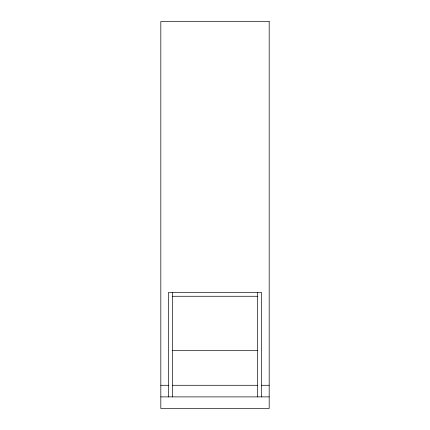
<?xml version="1.0" encoding="UTF-8"?>
<svg xmlns="http://www.w3.org/2000/svg" width="430" height="430" viewBox="0 0 430 430"><rect width="100%" height="100%" fill="white"/><g stroke="black" fill="none" stroke-linecap="round" stroke-linejoin="round"><path stroke-width="0.64" d="M172.43 296.27L257.57 296.27M172.43 350.45L257.57 350.45M160.82 385.28L168.56 385.28M172.43 385.28L257.57 385.28M261.44 385.28L269.18 385.28M160.82 396.89L269.18 396.89M261.44 396.89L261.44 292.4L168.56 292.4L168.56 396.89M257.57 292.4L257.57 396.89M172.43 292.4L172.43 396.89M269.18 21.5L160.82 21.5L160.82 408.5L269.18 408.5L269.18 21.5"/></g></svg>
